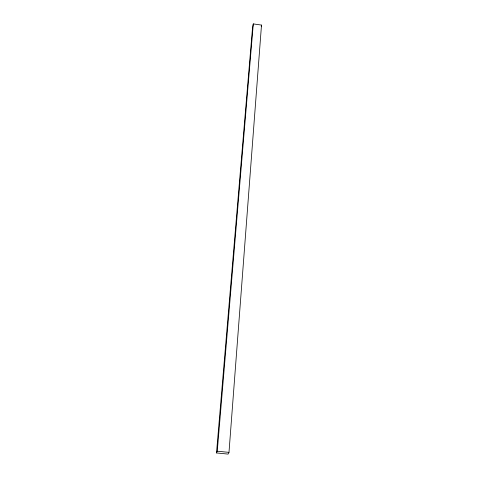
<?xml version="1.0" encoding="UTF-8"?>
<svg xmlns="http://www.w3.org/2000/svg" width="478" height="478" viewBox="0 0 478 478"><rect width="100%" height="100%" fill="white"/><g stroke="black" fill="none" stroke-linecap="round" stroke-linejoin="round"><path stroke-width="0.72" d="M228.986 452.373L261.502 25.083L253.292 23.9L252.527 27.867L216.498 452.935L228.12 454.1L228.986 452.373L217.257 451.196L216.498 452.935M217.257 451.196L253.292 23.9M261.233 26.398L261.502 25.083"/></g></svg>
